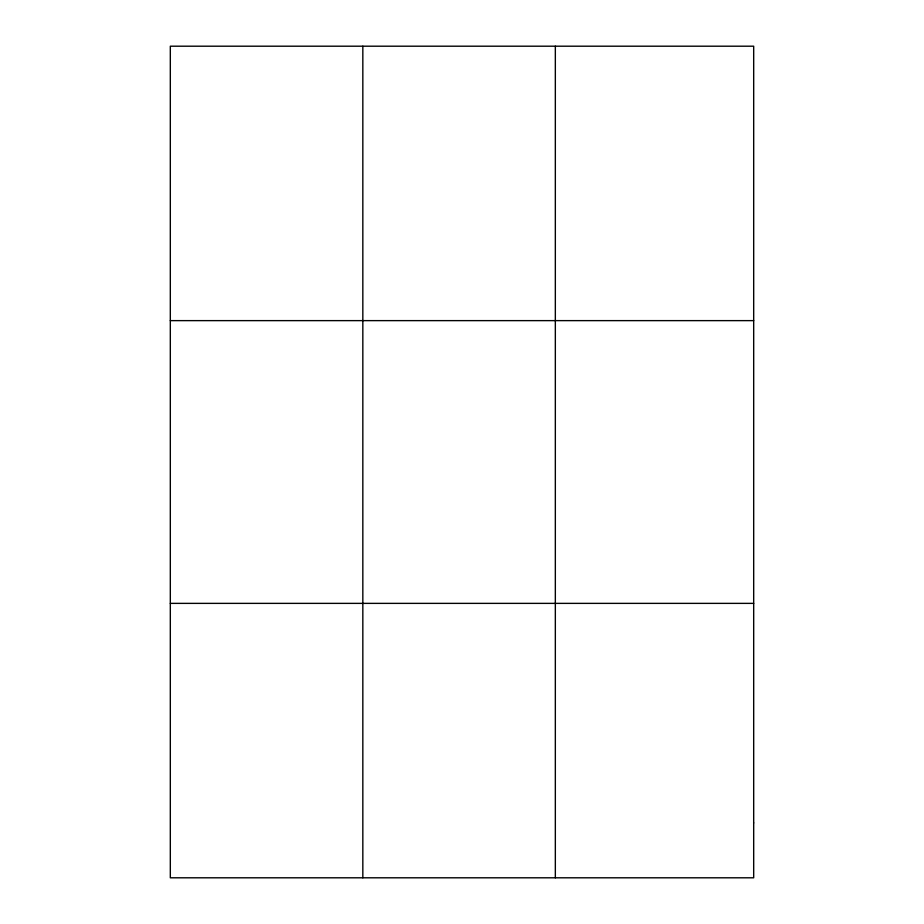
<?xml version="1.0" encoding="UTF-8"?>
<svg xmlns="http://www.w3.org/2000/svg" width="924" height="924" viewBox="0 0 924 924"><rect width="100%" height="100%" fill="white"/><g stroke="black" fill="none" stroke-linecap="round" stroke-linejoin="round"><path stroke-width="1.39" d="M362.832 46.2L362.832 877.8M555.336 46.2L555.336 877.8M170.316 320.628L753.684 320.628M170.316 603.372L753.684 603.372M753.684 822.914L753.684 877.8L170.316 877.8L170.316 46.2L753.684 46.2L753.684 822.914"/></g></svg>
